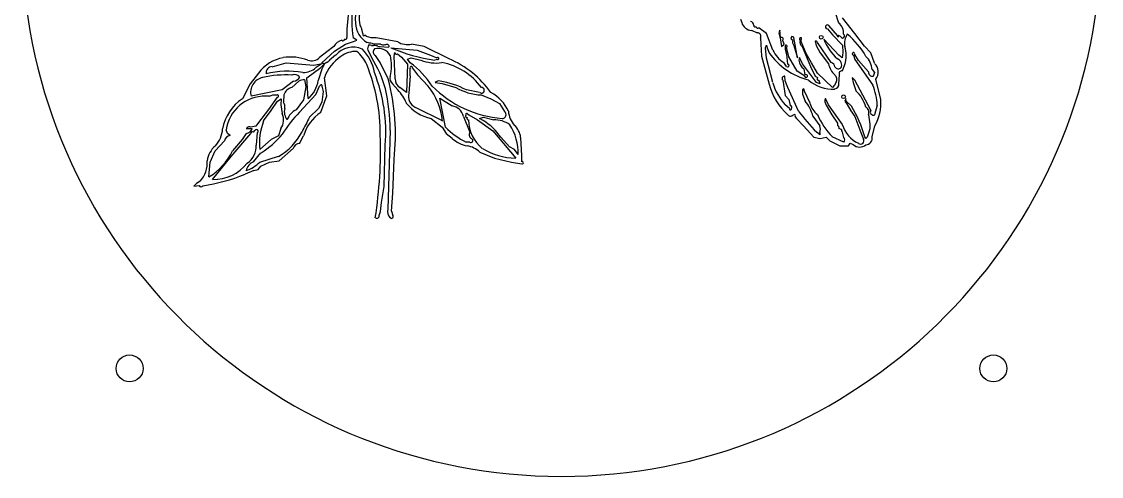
# Model space of a CAD drawing. Extents: x -5 to 5, y -5 to 5.5.
# Drawn here: x -5 to 5, y -5 to -0.79 of the extents above; entities that cross this region are included whole.
import ezdxf

# ---------------------------------------------------------------- set-up
doc = ezdxf.new("R2010")
doc.units = 0
doc.layers.get('0').update_dxf_attribs({"linetype": 'CONTINUOUS'})
doc.layers.add('DEFAULT', color=7, linetype='CONTINUOUS')

msp = doc.modelspace()

# ---------------------------------------------------------------- linework, layer by layer
at = {"linetype": 'CONTINUOUS'}
for centre in [(-4, -4), (4, -4)]:
    msp.add_circle(centre, 0.125, dxfattribs=at)
msp.add_arc((0, 0), 5, 98.8989, 81.1011, dxfattribs=at)
at = {"layer": 'DEFAULT', "color": 7, "linetype": 'CONTINUOUS'}
for p, q in [((2.497, -0.587), (2.566, -0.798)), ((-1.977, -0.725), (-1.988, -0.858)), ((-1.988, -0.858), (-1.988, -0.934)), ((-1.839, -0.899), (-1.85, -0.857)), ((1.899, -0.898), (1.828, -0.845)), ((1.957, -1.051), (1.899, -0.898)), ((2.023, -0.867), (2.014, -0.893)), ((2.014, -0.893), (2.026, -0.937)), ((2.026, -0.894), (2.023, -0.867)), ((2.027, -0.938), (2.026, -0.894)), ((2.463, -0.856), (2.509, -0.91)), ((2.555, -0.916), (2.475, -0.823)), ((-2.103, -1.06), (-2, -0.995)), ((-2, -0.995), (-1.926, -0.973)), ((-1.895, -0.958), (-1.93, -0.938)), ((-1.926, -0.973), (-1.895, -0.958)), ((-1.805, -0.926), (-1.821, -0.914)), ((-1.762, -0.938), (-1.805, -0.926)), ((-1.717, -0.937), (-1.762, -0.938)), ((-1.516, -0.974), (-1.717, -0.937)), ((-1.271, -1.018), (-1.388, -0.995)), ((2.026, -0.937), (2.037, -1.018)), ((2.037, -1.018), (2.061, -0.997)), ((2.061, -0.997), (2.049, -0.961)), ((2.187, -1.122), (2.152, -0.936)), ((2.221, -0.971), (2.222, -0.939)), ((2.267, -1.083), (2.221, -0.971)), ((2.348, -0.97), (2.359, -1.008)), ((2.497, -1.166), (2.371, -0.982)), ((2.568, -1.099), (2.428, -0.949)), ((2.509, -0.91), (2.601, -1.007)), ((2.585, -0.926), (2.566, -0.915)), ((-2.173, -1.067), (-2.241, -1.12)), ((-2.218, -1.168), (-2.103, -1.06)), ((-2.109, -1.019), (-2.173, -1.067)), ((-2.092, -1.098), (-2.147, -1.144)), ((-1.793, -1.051), (-1.757, -1.122)), ((-1.76, -1.008), (-1.771, -1.005)), ((-1.679, -1.018), (-1.603, -1.024)), ((-1.58, -1.03), (-1.338, -1.053)), ((-1.551, -1.108), (-1.543, -1.074)), ((-1.518, -1.086), (-1.483, -1.118)), ((-1.338, -1.053), (-1.213, -1.099)), ((-1.041, -1.133), (-1.271, -1.018)), ((-1.213, -1.099), (-1.155, -1.122)), ((1.888, -1.03), (1.898, -1.006)), ((1.899, -1.127), (1.888, -1.03)), ((1.898, -1.006), (1.904, -1.03)), ((1.904, -1.03), (1.923, -1.076)), ((2.071, -1.013), (2.072, -1.043)), ((2.072, -1.043), (2.084, -1.089)), ((2.106, -1.113), (2.083, -1.025)), ((2.084, -1.089), (2.094, -1.183)), ((2.153, -1.009), (2.187, -1.122)), ((2.229, -1.018), (2.305, -1.203)), ((2.315, -1.168), (2.267, -1.083)), ((2.359, -1.008), (2.394, -1.076)), ((2.394, -1.076), (2.473, -1.178)), ((2.598, -1.123), (2.568, -1.099)), ((2.605, -1.075), (2.598, -1.123)), ((2.601, -1.007), (2.605, -1.075)), ((2.704, -1.098), (2.717, -1.137)), ((2.751, -1.147), (2.715, -1.093)), ((-2.679, -1.205), (-2.551, -1.168)), ((-2.551, -1.168), (-2.293, -1.191)), ((-2.293, -1.191), (-2.217, -1.176)), ((-2.217, -1.176), (-2.273, -1.213)), ((-2.229, -1.212), (-2.195, -1.179)), ((-2.196, -1.178), (-2.218, -1.168)), ((-2.195, -1.179), (-2.218, -1.229)), ((-2.177, -1.167), (-2.196, -1.178)), ((-1.678, -1.165), (-1.723, -1.102)), ((-1.606, -1.318), (-1.678, -1.165)), ((-1.539, -1.318), (-1.551, -1.108)), ((-1.483, -1.118), (-1.425, -1.183)), ((-1.425, -1.183), (-1.436, -1.444)), ((-1.425, -1.136), (-1.391, -1.122)), ((-1.401, -1.168), (-1.425, -1.136)), ((-1.391, -1.122), (-1.303, -1.145)), ((-1.149, -1.139), (-1.172, -1.145)), ((1.957, -1.353), (1.899, -1.127)), ((2.085, -1.203), (2.059, -1.167)), ((2.184, -1.248), (2.106, -1.113)), ((2.204, -1.12), (2.198, -1.146)), ((2.215, -1.145), (2.204, -1.12)), ((2.233, -1.18), (2.215, -1.145)), ((2.361, -1.352), (2.233, -1.18)), ((2.371, -1.265), (2.315, -1.168)), ((2.602, -1.245), (2.624, -1.186)), ((2.717, -1.137), (2.882, -1.375)), ((2.843, -1.254), (2.751, -1.147)), ((-2.806, -1.264), (-2.884, -1.363)), ((-2.357, -1.308), (-2.229, -1.212)), ((-2.218, -1.229), (-2.253, -1.334)), ((-1.402, -1.29), (-1.413, -1.45)), ((-1.402, -1.29), (-1.402, -1.224)), ((-1.379, -1.218), (-1.333, -1.282)), ((-1.333, -1.282), (-1.235, -1.386)), ((2.071, -1.337), (2.068, -1.293)), ((2.252, -1.293), (2.184, -1.248)), ((2.244, -1.225), (2.255, -1.282)), ((2.305, -1.203), (2.348, -1.294)), ((2.348, -1.294), (2.371, -1.306)), ((2.509, -1.398), (2.371, -1.265)), ((2.569, -1.363), (2.574, -1.282)), ((2.876, -1.231), (2.9, -1.26)), ((2.9, -1.26), (2.887, -1.295)), ((-2.884, -1.363), (-2.955, -1.502)), ((-2.481, -1.339), (-2.586, -1.421)), ((-2.496, -1.398), (-2.434, -1.339)), ((-2.368, -1.392), (-2.39, -1.511)), ((-2.379, -1.325), (-2.368, -1.392)), ((-2.345, -1.501), (-2.357, -1.308)), ((-2.275, -1.464), (-2.242, -1.387)), ((-2.242, -1.387), (-2.231, -1.377)), ((-2.219, -1.387), (-2.207, -1.436)), ((-2.172, -1.475), (-2.195, -1.308)), ((-1.564, -1.363), (-1.517, -1.421)), ((-1.436, -1.444), (-1.497, -1.397)), ((-1.169, -1.352), (-1.104, -1.362)), ((-1.104, -1.362), (-0.979, -1.398)), ((2.049, -1.331), (2.071, -1.471)), ((2.095, -1.398), (2.071, -1.337)), ((2.195, -1.616), (2.095, -1.398)), ((2.393, -1.364), (2.361, -1.352)), ((2.383, -1.331), (2.393, -1.364)), ((2.527, -1.375), (2.509, -1.398)), ((2.544, -1.349), (2.527, -1.375)), ((2.692, -1.309), (2.701, -1.351)), ((2.701, -1.351), (2.727, -1.427)), ((2.865, -1.608), (2.716, -1.331)), ((-2.586, -1.421), (-2.874, -1.478)), ((-2.705, -1.479), (-2.739, -1.478)), ((-2.632, -1.488), (-2.712, -1.603)), ((-2.705, -1.479), (-2.674, -1.467)), ((-2.674, -1.467), (-2.632, -1.467)), ((-2.57, -1.467), (-2.576, -1.532)), ((-2.425, -1.626), (-2.275, -1.464)), ((-2.23, -1.627), (-2.172, -1.475)), ((-2.207, -1.436), (-2.218, -1.535)), ((-1.126, -1.498), (-1.011, -1.567)), ((-1.074, -1.766), (-1.126, -1.498)), ((-0.758, -1.444), (-0.881, -1.421)), ((-0.745, -1.467), (-0.654, -1.504)), ((2.071, -1.471), (2.106, -1.508)), ((2.233, -1.417), (2.232, -1.461)), ((2.232, -1.461), (2.256, -1.524)), ((2.245, -1.411), (2.233, -1.417)), ((2.249, -1.432), (2.245, -1.411)), ((2.302, -1.543), (2.249, -1.432)), ((2.473, -1.558), (2.446, -1.5)), ((-2.69, -1.61), (-2.629, -1.524)), ((-2.629, -1.524), (-2.597, -1.504)), ((-2.597, -1.504), (-2.599, -1.557)), ((-2.599, -1.557), (-2.587, -1.64)), ((-2.39, -1.511), (-2.457, -1.604)), ((-2.251, -1.593), (-2.334, -1.674)), ((-2.218, -1.535), (-2.251, -1.593)), ((-1.103, -1.708), (-1.353, -1.582)), ((-0.654, -1.504), (-0.574, -1.547)), ((-0.574, -1.547), (-0.528, -1.621)), ((2.111, -1.593), (2.072, -1.559)), ((2.106, -1.508), (2.117, -1.566)), ((2.452, -1.56), (2.502, -1.651)), ((2.601, -1.742), (2.473, -1.558)), ((2.634, -1.501), (2.624, -1.523)), ((2.624, -1.523), (2.646, -1.556)), ((2.637, -1.525), (2.634, -1.501)), ((2.686, -1.57), (2.637, -1.525)), ((2.646, -1.556), (2.681, -1.614)), ((2.923, -1.562), (2.9, -1.65)), ((-2.712, -1.603), (-2.806, -1.723)), ((-2.759, -1.708), (-2.69, -1.61)), ((-1.208, -1.684), (-1.104, -1.765)), ((-0.907, -1.665), (-0.849, -1.813)), ((-0.873, -1.639), (-0.859, -1.65)), ((-0.859, -1.65), (-0.779, -1.696)), ((-0.779, -1.696), (-0.635, -1.8)), ((-0.758, -1.684), (-0.721, -1.673)), ((-0.724, -1.704), (-0.758, -1.684)), ((-0.721, -1.673), (-0.628, -1.697)), ((2.328, -1.663), (2.393, -1.754)), ((2.502, -1.651), (2.555, -1.727)), ((2.681, -1.614), (2.717, -1.665)), ((2.717, -1.665), (2.773, -1.816)), ((2.842, -1.65), (2.854, -1.736)), ((-3.093, -1.825), (-3.104, -1.789)), ((-2.919, -1.778), (-2.864, -1.777)), ((-2.832, -1.755), (-2.876, -1.766)), ((-2.853, -1.812), (-2.839, -1.796)), ((-2.806, -1.723), (-2.832, -1.755)), ((-2.599, -1.778), (-2.62, -1.844)), ((-1.586, -1.793), (-1.609, -2.525)), ((-1.104, -1.765), (-1.068, -1.823)), ((-0.635, -1.8), (-0.424, -2.053)), ((2.555, -1.727), (2.555, -1.754)), ((2.566, -1.775), (2.59, -1.783)), ((2.59, -1.783), (2.6, -1.811)), ((2.854, -1.782), (2.843, -1.821)), ((2.854, -1.736), (2.854, -1.782)), ((-3.207, -1.984), (-3.121, -1.892)), ((-3.068, -1.843), (-3.093, -1.825)), ((-3.059, -2.038), (-2.876, -1.824)), ((-2.958, -1.881), (-3.047, -1.985)), ((-2.921, -1.824), (-2.958, -1.881)), ((-2.817, -1.814), (-2.828, -1.931)), ((-2.689, -1.88), (-2.794, -1.973)), ((-2.62, -1.844), (-2.689, -1.88)), ((-2.426, -1.916), (-2.389, -1.846)), ((-1.068, -1.823), (-1.013, -1.868)), ((-0.482, -1.948), (-0.562, -1.857)), ((-0.367, -2.03), (-0.378, -1.86)), ((2.383, -1.826), (2.363, -1.811)), ((2.393, -1.835), (2.383, -1.826)), ((2.393, -1.814), (2.393, -1.835)), ((2.614, -1.904), (2.508, -1.855)), ((2.6, -1.811), (2.612, -1.861)), ((2.773, -1.816), (2.796, -1.875)), ((2.819, -1.869), (2.808, -1.856)), ((2.83, -1.858), (2.819, -1.869)), ((2.843, -1.821), (2.83, -1.858)), ((-3.254, -2.088), (-3.207, -1.984)), ((-2.614, -2.077), (-2.483, -1.961)), ((-1.643, -2.314), (-1.632, -1.932)), ((-0.849, -1.904), (-0.884, -1.904)), ((-0.757, -1.996), (-0.62, -2.053)), ((-0.436, -1.973), (-0.482, -1.948)), ((-0.401, -2.019), (-0.436, -1.973)), ((-3.265, -2.226), (-3.254, -2.088)), ((-3.231, -2.249), (-3.059, -2.038)), ((-2.851, -2.087), (-2.783, -2.003)), ((-2.794, -2.089), (-2.621, -2.035)), ((-2.783, -2.125), (-2.703, -2.088)), ((-2.703, -2.088), (-2.614, -2.077)), ((-1.563, -2.377), (-1.551, -2.064)), ((-0.62, -2.053), (-0.462, -2.088)), ((-0.462, -2.088), (-0.367, -2.105)), ((-0.368, -2.085), (-0.367, -2.03)), ((-2.849, -2.168), (-2.931, -2.202)), ((-2.849, -2.168), (-2.808, -2.158)), ((-2.808, -2.158), (-2.783, -2.125)), ((-3.381, -2.287), (-3.404, -2.313)), ((-3.346, -2.265), (-3.381, -2.287)), ((-3.404, -2.313), (-3.357, -2.307)), ((-1.666, -2.462), (-1.643, -2.314)), ((-1.575, -2.543), (-1.563, -2.377)), ((-1.677, -2.545), (-1.666, -2.462)), ((-1.689, -2.584), (-1.677, -2.545)), ((-1.575, -2.543), (-1.563, -2.583))]:
    msp.add_line(p, q, dxfattribs=at)
at = {"layer": 'DEFAULT', "color": 4, "linetype": 'CONTINUOUS'}
for p, q in [((1.658, -0.766), (1.67, -0.795)), ((2.716, -0.898), (2.602, -0.754)), ((1.76, -0.868), (1.811, -0.891)), ((2.807, -1.015), (2.716, -0.898)), ((1.842, -0.941), (1.853, -1.107)), ((2.866, -1.078), (2.807, -1.015)), ((2.899, -1.174), (2.866, -1.078)), ((1.853, -1.107), (1.922, -1.368)), ((2.957, -1.508), (2.911, -1.322)), ((2.163, -1.67), (2.176, -1.686)), ((2.176, -1.686), (2.241, -1.754)), ((2.241, -1.754), (2.306, -1.824)), ((2.877, -1.854), (2.901, -1.754)), ((2.306, -1.824), (2.336, -1.857)), ((2.336, -1.857), (2.394, -1.869)), ((2.394, -1.869), (2.45, -1.857)), ((2.45, -1.857), (2.486, -1.892)), ((2.486, -1.892), (2.577, -1.938)), ((2.577, -1.938), (2.658, -1.938)), ((2.658, -1.938), (2.674, -1.914)), ((2.674, -1.914), (2.7, -1.926))]:
    msp.add_line(p, q, dxfattribs=at)
at = {"layer": 'DEFAULT', "color": 7, "linetype": 'CONTINUOUS'}
for centre in [(2.405, -0.932), (2.612, -1.484)]:
    msp.add_circle(centre, 0.0171, dxfattribs=at)
for centre, radius, start, end in [((-1.052, -0.785), 0.891, 151.9591, 189.8818), ((-1.43, -0.754), 0.48, 147.5356, 185.6306), ((-1.679, -0.762), 0.196, 158.8554, 208.994), ((1.749, -0.82), 0.0324, 356.2931, 89.9919), ((2.488, -0.896), 0.125, 355.8023, 51.4307), ((-1.707, -0.803), 0.2, 179.5895, 242.5196), ((-1.83, -0.907), 0.0115, 137.4862, 321.5276), ((1.794, -0.825), 0.0126, 163.8785, 322.5031), ((1.817, -0.836), 0.0139, 168.5495, 320.8089), ((2.463, -0.837), 0.0184, 50.5036, 269.6667), ((-2.001, -1.079), 0.124, 105.2576, 150.6595), ((-2.023, -0.952), 0.0132, 218.9028, 14.2237), ((-2, -0.94), 0.0131, 217.6101, 30.7311), ((-1.986, -1.975), 1.011, 76.7049, 79.392), ((-1.721, -0.853), 0.141, 256.7049, 269.3848), ((-1.717, -1.332), 0.337, 85.2327, 90.8695), ((-1.702, -1.114), 0.119, 77.6959, 84.128), ((-1.614, -0.741), 0.264, 256.2605, 260.5255), ((-1.66, -0.824), 0.179, 275.9166, 281.1518), ((-1.618, -1.041), 0.0421, 85.7482, 99.7486), ((-1.616, -1.019), 0.0197, 47.7183, 85.7482), ((-1.428, -0.836), 0.164, 237.1164, 283.8229), ((2.038, -0.949), 0.0158, 313.5749, 134.5264), ((2.139, -0.941), 0.0147, 20.7638, 280.6116), ((2.19, -0.973), 0.0519, 160.3829, 224.3736), ((2.217, -0.951), 0.013, 69.6956, 233.6867), ((2.256, -0.977), 0.0489, 161.5961, 235.8464), ((2.355, -0.985), 0.0167, 11.5174, 114.6234), ((2.867, -0.783), 0.469, 200.7259, 228.2997), ((2.561, -0.92), 0.00725, 144.3353, 48.4382), ((2.603, -0.921), 0.0184, 195.4786, 58.8856), ((2.759, -0.986), 0.139, 143.9529, 193.1325), ((2.19, -1.462), 0.721, 29.2384, 50.6959), ((-1.928, -1.243), 0.218, 67.6308, 138.5478), ((-1.905, -1.289), 0.225, 87.4908, 127.6017), ((-2.077, -1.295), 0.294, 21.8758, 51.8391), ((-2.12, -1.321), 0.392, 9.0101, 45.6073), ((-1.748, -1.035), 0.0473, 138.7488, 199.8668), ((-1.792, -1.218), 0.215, 87.0419, 87.8532), ((-1.784, -1.069), 0.0648, 77.8485, 87.0419), ((-1.743, -0.932), 0.0782, 257.5684, 271.1911), ((-1.709, -1.069), 0.0355, 128.0306, 246.4464), ((-1.738, -1.204), 0.194, 83.7566, 91.1911), ((-1.696, -1.163), 0.127, 29.6949, 106.0938), ((-1.737, -1.145), 0.135, 74.1379, 81.5352), ((-1.675, -0.936), 0.0826, 252.383, 267.1771), ((-1.646, -0.934), 0.0683, 260.5255, 273.9572), ((-1.615, -1.019), 0.0193, 15.7359, 49.0067), ((-1.606, -1.015), 0.0089, 285.1201, 324.4924), ((-1.605, -1.016), 0.00785, 321.9346, 13.5245), ((-0.966, 0.379), 1.537, 246.4316, 262.2929), ((-1.528, -1.075), 0.015, 175.9599, 312.7149), ((2.444, -0.712), 0.635, 214.9015, 255.8643), ((2.177, -0.961), 0.237, 202.2441, 240.3558), ((2.081, -1.015), 0.00972, 285.6941, 165.7046), ((2.325, -1.102), 0.311, 344.3069, 15.6896), ((2.705, -1.086), 0.0122, 323.6563, 265.4098), ((-2.517, -1.473), 0.356, 99.6978, 144.0484), ((-2.509, -1.582), 0.466, 69.8493, 98.459), ((-2.314, -1.05), 0.101, 249.8493, 316.3928), ((-1.818, -1.444), 0.402, 123.9334, 160.1872), ((-2.259, -1.03), 0.16, 300.9187, 314.4684), ((-3.421, -1.835), 1.743, 359.8572, 21.8758), ((-2.669, -1.698), 1.078, 15.5038, 32.2773), ((-2.001, -1.196), 0.427, 346.6302, 12.9128), ((-1.886, -1.825), 0.817, 32.5611, 53.548), ((-1.16, -0.773), 0.398, 249.0162, 277.4781), ((-1.146, -1.129), 0.0105, 257.3407, 141.9078), ((-1.222, -1.754), 0.598, 36.5956, 79.0166), ((-1.402, -1.976), 0.918, 35.3803, 66.8165), ((2.095, -1.195), 0.0124, 217.2208, 94.164), ((2.304, -1.137), 0.106, 184.383, 235.201), ((2.646, -1.149), 0.175, 189.6174, 229.3409), ((2.49, -1.207), 0.0416, 359.7064, 80.0186), ((2.536, -1.189), 0.0587, 335.1195, 71.2512), ((2.686, -1.247), 0.191, 4.6445, 45.6278), ((-2.551, -2.26), 0.979, 86.8689, 102.7728), ((-2.679, -1.262), 0.0573, 89.6347, 189.1096), ((-2.539, -2.061), 0.814, 79.8174, 104.0398), ((-2.473, -1.341), 0.0634, 40.9136, 112.746), ((-2.482, -1.278), 0.0611, 270.8217, 339.5991), ((-2.39, -1.09), 0.169, 268.323, 313.514), ((-3.15, -1.815), 1.523, 355.5977, 21.3689), ((-1.53, -1.314), 0.0595, 160.937, 234.7238), ((-1.392, -1.216), 0.0129, 350.5345, 219.1254), ((2.065, -1.315), 0.0224, 82.144, 224.2114), ((2.265, -1.291), 0.0137, 187.7654, 136.8583), ((2.563, -1.188), 0.0367, 211.4776, 316.8836), ((2.493, -1.324), 0.0564, 333.5972, 47.4293), ((2.596, -1.269), 0.0252, 76.9123, 211.0118), ((2.883, -1.254), 0.0405, 179.5515, 274.8395), ((-2.736, -1.444), 0.143, 102.7728, 193.6686), ((-2.477, -1.493), 0.0968, 101.485, 164.0624), ((-2.369, -1.479), 0.154, 93.6615, 114.6583), ((-2.556, -1.276), 0.309, 313.1473, 349.1233), ((-2.224, -1.381), 0.00816, 309.6394, 147.0952), ((-3.498, -1.83), 1.961, 353.1618, 15.1606), ((-1.462, -1.328), 0.0776, 173.0783, 243.3802), ((-1.663, -1.75), 0.561, 4.2478, 40.3768), ((-0.469, -0.661), 1.027, 224.8512, 265.436), ((-1.139, -1.376), 0.0384, 68.7662, 142.4313), ((-1.228, -2.055), 0.723, 61.2998, 81.8047), ((-0.713, -0.931), 0.537, 240.3257, 266.5678), ((-0.741, -1.424), 0.0259, 229.4977, 92.6748), ((2.447, -1.213), 0.51, 195.9795, 222.7363), ((2.505, -1.092), 0.321, 227.5707, 274.6731), ((2.381, -1.317), 0.0142, 132.0526, 279.4406), ((2.523, -1.366), 0.046, 279.8148, 4.4029), ((2.669, -1.359), 0.0549, 31.1257, 65.7231), ((2.427, -1.572), 0.496, 1.1533, 23.4203), ((-2.747, -1.839), 0.361, 88.732, 172.1051), ((-2.63, -1.477), 0.0107, 261.6812, 98.3441), ((-3.594, -1.828), 2.009, 1.0067, 12.0343), ((-1.79, -1.687), 0.382, 22.3288, 44.256), ((-1.301, -1.478), 0.116, 165.7158, 243.2318), ((-0.822, -1.767), 0.363, 24.4041, 62.4387), ((2.49, -1.526), 0.0509, 149.4188, 222.0444), ((2.493, -1.672), 0.338, 15.6302, 46.296), ((-2.713, -1.862), 0.434, 123.9226, 169.2755), ((-2.629, -1.575), 0.068, 344.8521, 38.55), ((-2.452, -1.623), 0.115, 164.8521, 219.9605), ((-1.134, -1.309), 0.382, 217.4987, 258.7845), ((-1.041, -1.703), 0.139, 15.8435, 77.6121), ((2.12, -1.596), 0.00933, 162.704, 14.5917), ((2.118, -1.582), 0.0163, 315.912, 92.0072), ((1.998, -1.747), 0.341, 14.29, 40.8384), ((2.477, -1.504), 0.18, 192.4391, 233.6393), ((1.668, -2.175), 1.184, 15.6591, 30.7272), ((2.796, -1.627), 0.0518, 333.3366, 63.5852), ((-2.716, -1.698), 0.142, 325.7007, 24.272), ((-1.569, -2.464), 1.198, 135.6269, 148.0977), ((-2.38, -1.758), 0.172, 116.6413, 159.081), ((3.153, -4.609), 6.222, 151.8533, 153.2405), ((-2.008, -1.957), 0.397, 124.0029, 163.7557), ((-0.878, -1.649), 0.0107, 63.2363, 231.523), ((-0.877, -1.665), 0.0109, 130.4814, 298.0789), ((-0.863, -1.685), 0.0133, 133.2872, 280.0537), ((-0.527, -1.699), 0.334, 179.795, 231.8422), ((-0.629, -1.965), 0.269, 55.831, 89.9154), ((-0.548, -1.65), 0.0351, 265.436, 55.4979), ((-0.273, -1.603), 0.219, 183.63, 222.0669), ((3.542, -0.63), 1.669, 216.2047, 225.0617), ((2.941, -1.416), 0.616, 202.2397, 225.3935), ((2.888, -1.625), 0.0284, 143.5933, 295.5062), ((-3.391, -1.766), 0.253, 317.094, 356.4173), ((-2.926, -1.759), 0.065, 275.0632, 344.4659), ((-2.891, -1.794), 0.0317, 61.1141, 149.0592), ((-2.825, -1.802), 0.0154, 303.5342, 157.3456), ((-2.227, -1.912), 0.57, 159.0144, 186.1484), ((-0.565, -1.266), 0.713, 224.4793, 243.4155), ((-0.987, -2.143), 0.511, 33.9085, 59.0273), ((-0.883, -2.004), 0.482, 358.2868, 32.7912), ((-0.553, -1.88), 0.176, 6.6528, 48.0549), ((2.305, -1.784), 0.0928, 340.8121, 18.9098), ((2.559, -1.765), 0.0117, 302.5848, 111.8132), ((2.868, -1.662), 0.279, 196.6361, 245.0359), ((-3.067, -1.897), 0.0534, 91.2921, 175.1902), ((-2.863, -1.822), 0.0135, 42.7817, 188.856), ((-3.23, -1.291), 0.841, 302.1882, 320.0653), ((-2.884, -1.565), 0.539, 299.2169, 333.2405), ((-5.803, -1.976), 4.127, 351.2296, 1.8927), ((-0.812, -1.64), 0.305, 228.631, 258.4617), ((-0.813, -1.835), 0.0421, 148.4228, 251.9793), ((-0.839, -1.889), 0.0184, 234.5054, 46.848), ((2.597, -1.883), 0.0266, 308.137, 56.1445), ((2.77, -1.892), 0.0307, 229.2768, 32.4409), ((-3.061, -2.106), 0.222, 130.7164, 172.4123), ((-3.56, -1.741), 0.568, 301.2815, 334.5385), ((-3.021, -1.942), 0.193, 305.2203, 3.3592), ((-2.422, -1.98), 0.0641, 93.9902, 163.5256), ((-0.91, -2.158), 0.223, 46.7476, 80.3984), ((-0.399, -1.405), 0.649, 239.0147, 267.7919), ((-3.546, -2.091), 0.266, 318.9422, 3.0978), ((-3.223, -1.845), 0.404, 268.8945, 320.899), ((-2.82, -2.184), 0.101, 107.7054, 171.1208), ((-3.048, -1.826), 0.365, 290.5058, 314.0659), ((-0.363, -2.095), 0.0108, 250.0551, 114.4822), ((-3.575, -0.616), 1.711, 278.472, 292.1074), ((-3.339, -2.298), 0.0193, 206.7467, 327.4155), ((-1.71, -2.588), 0.0216, 231.4537, 12.2935), ((-1.524, -2.545), 0.0874, 167.1609, 223.9034), ((-1.575, -2.594), 0.0164, 223.9034, 42.9824)]:
    msp.add_arc(centre, radius, start, end, dxfattribs=at)
at = {"layer": 'DEFAULT', "color": 4, "linetype": 'CONTINUOUS'}
for centre, radius, start, end in [((1.765, -0.77), 0.099, 194.9782, 266.7981), ((1.814, -0.924), 0.0324, 327.877, 95.3442), ((2.827, -1.254), 0.107, 320.8483, 48.057), ((2.484, -1.219), 0.581, 194.8256, 228.0469), ((2.514, -1.536), 0.444, 330.6689, 3.5694), ((2.121, -1.627), 0.0355, 223.1757, 318.5706), ((2.155, -1.66), 0.0124, 308.6099, 125.9408), ((2.816, -1.867), 0.0615, 272.3764, 11.6207), ((2.761, -1.861), 0.0888, 227.0519, 310.9173)]:
    msp.add_arc(centre, radius, start, end, dxfattribs=at)

doc.saveas('drawing.dxf')
